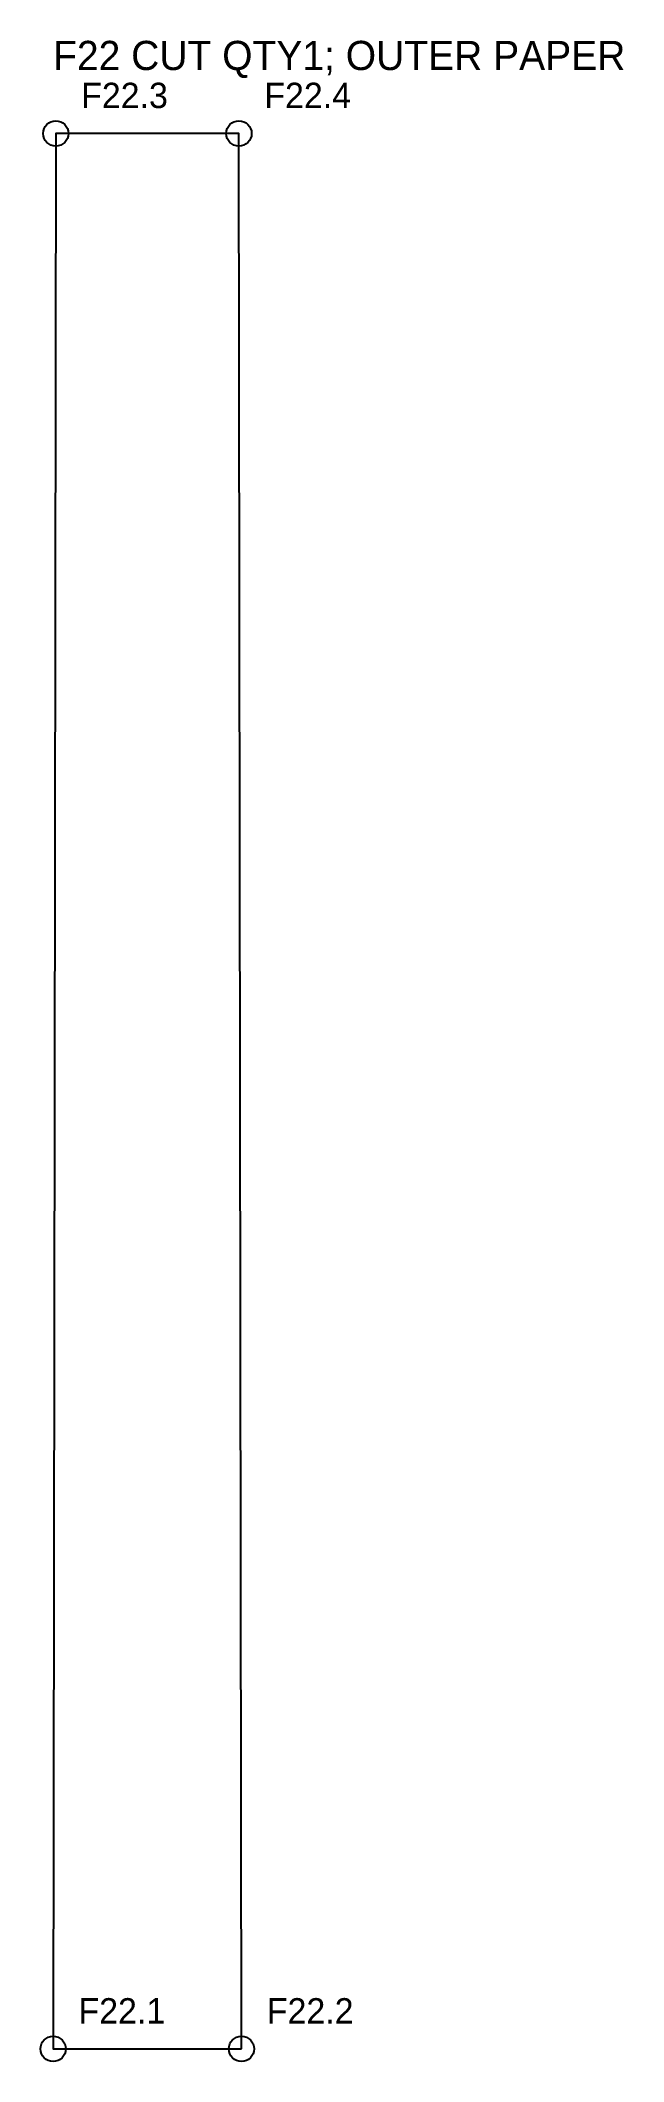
# Model space of a CAD drawing. Header units: millimetres. Extents: x 4 to 50, y 4 to 163.
import ezdxf

# ---------------------------------------------------------------- set-up
doc = ezdxf.new("R2010")
doc.units = ezdxf.units.MM
for name, color, linetype in [('CUT', 7, 'Continuous'), ('LABEL', 3, 'Continuous'), ('REFERENCE', 5, 'Continuous')]:
    doc.layers.add(name, color=color, linetype=linetype)

msp = doc.modelspace()

# ---------------------------------------------------------------- linework, layer by layer
at = {"layer": 'CUT'}
msp.add_lwpolyline([(19.85, 5), (19.65, 156), (16.33, 156), (13.01, 156), (9.11, 156), (5.21, 156), (5, 5), (7.21, 5), (9.41, 5), (11.61, 5), (13.81, 5), (16, 5), (17.92, 5)], close=True, dxfattribs=at)
at = {"layer": 'REFERENCE'}
for centre in [(5.21, 156), (19.65, 156), (5, 5), (19.85, 5)]:
    msp.add_circle(centre, 1, dxfattribs=at)

# ---------------------------------------------------------------- texts
at = {"layer": 'LABEL'}
msp.add_text('F22 CUT QTY1; OUTER PAPER', height=2.3, dxfattribs=at).set_placement((5, 161))
at = {"layer": 'REFERENCE'}
for s, p in [('F22.3', (7.21, 158)), ('F22.4', (21.65, 158)), ('F22.1', (7, 7)), ('F22.2', (21.85, 7))]:
    msp.add_text(s, height=2, dxfattribs=at).set_placement(p)

doc.saveas('drawing.dxf')
